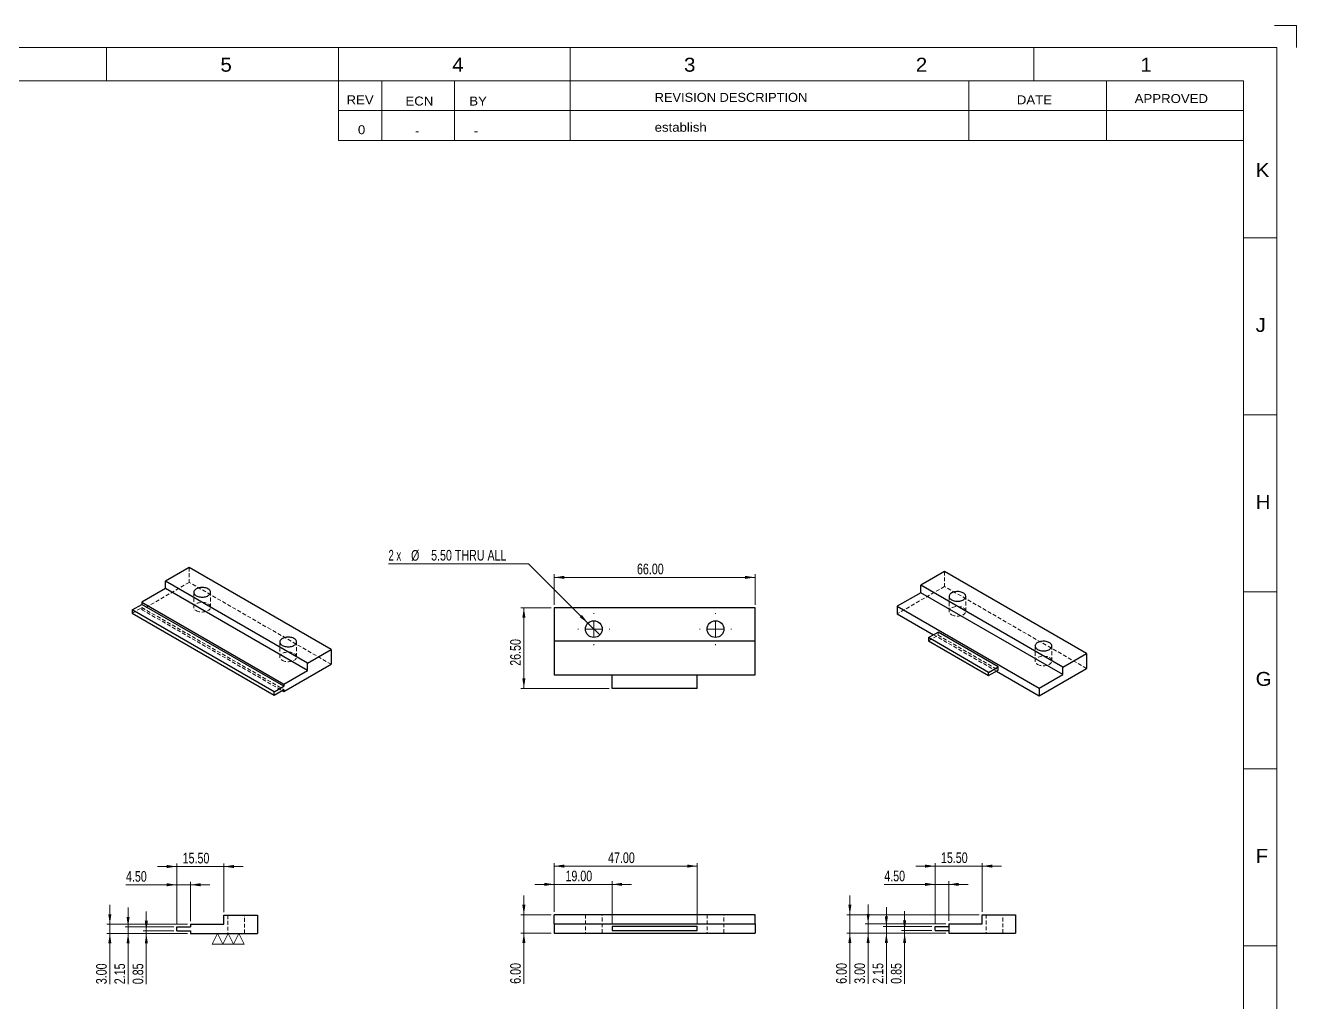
# Model space of a CAD drawing. Header units: millimetres. Extents: x 31 to 895, y 298 to 910.
# Drawn here: x 477.5 to 895.4, y 588.6 to 909.9 of the extents above; entities that cross this region are included whole.
import ezdxf

# ---------------------------------------------------------------- set-up
doc = ezdxf.new("R2010")
doc.units = ezdxf.units.MM
doc.linetypes.add('HIDDEN', pattern=[1.905, 1.27, -0.635])
doc.styles.add('SLDTEXTSTYLE0', font='TXT', dxfattribs={"width": 1.1})
doc.styles.add('SLDTEXTSTYLE1', font='TXT', dxfattribs={"width": 1.07})
doc.styles.add('SLDTEXTSTYLE16', font='TXT', dxfattribs={"width": 0.75})
doc.styles.add('SLDTEXTSTYLE17', font='TXT', dxfattribs={"width": 0.666667})
doc.dimstyles.new('SLDDIMSTYLE0', dxfattribs={"dimtxt": 3.5, "dimasz": 3.302, "dimexe": 0, "dimexo": 0.0625, "dimgap": 0.875, "dimtad": 1, "dimrnd": 1e-09, "dimzin": 4, "dimdsep": 46, "dimtxsty": 'SLDTEXTSTYLE16', "dimsah": 1, "dimcen": 0.09, "dimadec": 0, "dimazin": 1, "dimtfac": 1, "dimtofl": 0, "dimtmove": 0, "dimatfit": 3, "dimfxl": 0, "dimfrac": 2, "dimtolj": 1, "dimtzin": 12, "dimarcsym": 0})
doc.dimstyles.new('SLDDIMSTYLE1', dxfattribs={"dimtxt": 3.5, "dimasz": 3.302, "dimexe": 0, "dimexo": 0.0625, "dimgap": 0.875, "dimtad": 0, "dimtih": 1, "dimtoh": 1, "dimrnd": 1e-09, "dimzin": 4, "dimdsep": 46, "dimtxsty": 'SLDTEXTSTYLE16', "dimblk1": 'NONE', "dimsah": 1, "dimcen": 0, "dimadec": 0, "dimazin": 1, "dimtfac": 1, "dimtmove": 0, "dimatfit": 3, "dimldrblk": 'NONE', "dimfxl": 0, "dimfrac": 2, "dimtolj": 1, "dimtzin": 12, "dimarcsym": 0})
doc.dimstyles.new('SLDDIMSTYLE2', dxfattribs={"dimtxt": 3.5, "dimasz": 3.302, "dimexe": 0, "dimexo": 0.0625, "dimgap": 0.875, "dimtad": 1, "dimrnd": 1e-09, "dimzin": 4, "dimdsep": 46, "dimtxsty": 'SLDTEXTSTYLE16', "dimsah": 1, "dimcen": 0.09, "dimadec": 0, "dimazin": 1, "dimtfac": 1, "dimtmove": 0, "dimatfit": 0, "dimfxl": 0, "dimfrac": 2, "dimtolj": 1, "dimtzin": 12, "dimarcsym": 0})
doc.dimstyles.new('SLDDIMSTYLE3', dxfattribs={"dimtxt": 3.5, "dimasz": 3.302, "dimexe": 0, "dimexo": 0.0625, "dimgap": 0.875, "dimtad": 1, "dimrnd": 1e-09, "dimdsep": 46, "dimtxsty": 'SLDTEXTSTYLE16', "dimsah": 1, "dimcen": 0.09, "dimadec": 0, "dimazin": 2, "dimtfac": 1, "dimtmove": 0, "dimatfit": 0, "dimfxl": 0, "dimfrac": 2, "dimtolj": 1, "dimtzin": 12, "dimarcsym": 0})
doc.dimstyles.new('SLDDIMSTYLE4', dxfattribs={"dimtxt": 3.5, "dimasz": 3.302, "dimexe": 0, "dimexo": 0.0625, "dimgap": 0.875, "dimtad": 1, "dimrnd": 1e-09, "dimzin": 12, "dimdsep": 46, "dimtxsty": 'SLDTEXTSTYLE16', "dimsah": 1, "dimcen": 0.09, "dimadec": 0, "dimazin": 3, "dimtfac": 1, "dimtmove": 0, "dimatfit": 0, "dimfxl": 0, "dimfrac": 2, "dimtolj": 1, "dimtzin": 12, "dimarcsym": 0})

# ---------------------------------------------------------------- blocks, each defined once
blk = doc.blocks.new('SW_NOTE_0_23')
at = {"color": 0, "linetype": 'Continuous', "lineweight": 18, "insert": (0, 6.34), "char_height": 4.915, "attachment_point": 1, "style": 'SLDTEXTSTYLE0'}
blk.add_mtext('REV', dxfattribs=at)
blk = doc.blocks.new('SW_NOTE_0_24')
at = {"color": 0, "linetype": 'Continuous', "lineweight": 18, "insert": (0, 6.34), "char_height": 4.92, "attachment_point": 1, "style": 'SLDTEXTSTYLE0'}
blk.add_mtext('0', dxfattribs=at)
blk = doc.blocks.new('SW_NOTE_0_25')
at = {"color": 0, "linetype": 'Continuous', "lineweight": 18, "insert": (0, 9.85), "char_height": 7.64, "attachment_point": 1, "style": 'SLDTEXTSTYLE0'}
blk.add_mtext('5', dxfattribs=at)
blk = doc.blocks.new('SW_NOTE_0_35')
at = {"color": 0, "linetype": 'Continuous', "lineweight": 18, "insert": (0, 9.85), "char_height": 7.64, "attachment_point": 1, "style": 'SLDTEXTSTYLE0'}
blk.add_mtext('F', dxfattribs=at)
blk = doc.blocks.new('SW_NOTE_0_36')
at = {"color": 0, "linetype": 'Continuous', "lineweight": 18, "insert": (0, 9.85), "char_height": 7.64, "attachment_point": 1, "style": 'SLDTEXTSTYLE0'}
blk.add_mtext('G', dxfattribs=at)
blk = doc.blocks.new('SW_NOTE_0_37')
at = {"color": 0, "linetype": 'Continuous', "lineweight": 18, "insert": (0, 9.85), "char_height": 7.64, "attachment_point": 1, "style": 'SLDTEXTSTYLE0'}
blk.add_mtext('H', dxfattribs=at)
blk = doc.blocks.new('SW_NOTE_0_38')
at = {"color": 0, "linetype": 'Continuous', "lineweight": 18, "insert": (0, 6.34), "char_height": 4.915, "attachment_point": 1, "style": 'SLDTEXTSTYLE0'}
blk.add_mtext('establish', dxfattribs=at)
blk = doc.blocks.new('SW_NOTE_0_39')
at = {"color": 0, "linetype": 'Continuous', "lineweight": 18, "insert": (0, 6.34), "char_height": 4.9154, "attachment_point": 1, "style": 'SLDTEXTSTYLE1'}
blk.add_mtext('REVISION DESCRIPTION', dxfattribs=at)
blk = doc.blocks.new('SW_NOTE_0_40')
at = {"color": 0, "linetype": 'Continuous', "lineweight": 18, "insert": (0, 6.34), "char_height": 4.915, "attachment_point": 1, "style": 'SLDTEXTSTYLE0'}
blk.add_mtext('BY', dxfattribs=at)
blk = doc.blocks.new('SW_NOTE_0_41')
at = {"color": 0, "linetype": 'Continuous', "lineweight": 18, "insert": (0, 6.34), "char_height": 4.92, "attachment_point": 1, "style": 'SLDTEXTSTYLE0'}
blk.add_mtext('-', dxfattribs=at)
blk = doc.blocks.new('SW_NOTE_0_42')
at = {"color": 0, "linetype": 'Continuous', "lineweight": 18, "insert": (0, 6.34), "char_height": 4.915, "attachment_point": 1, "style": 'SLDTEXTSTYLE0'}
blk.add_mtext('ECN', dxfattribs=at)
blk = doc.blocks.new('SW_NOTE_0_43')
at = {"color": 0, "linetype": 'Continuous', "lineweight": 18, "insert": (0, 6.34), "char_height": 4.92, "attachment_point": 1, "style": 'SLDTEXTSTYLE0'}
blk.add_mtext('-', dxfattribs=at)
blk = doc.blocks.new('SW_NOTE_0_44')
at = {"color": 0, "linetype": 'Continuous', "lineweight": 18, "insert": (0, 9.85), "char_height": 7.64, "attachment_point": 1, "style": 'SLDTEXTSTYLE0'}
blk.add_mtext('4', dxfattribs=at)
blk = doc.blocks.new('SW_NOTE_0_45')
at = {"color": 0, "linetype": 'Continuous', "lineweight": 18, "insert": (0, 9.85), "char_height": 7.64, "attachment_point": 1, "style": 'SLDTEXTSTYLE0'}
blk.add_mtext('2', dxfattribs=at)
blk = doc.blocks.new('SW_NOTE_0_46')
at = {"color": 0, "linetype": 'Continuous', "lineweight": 18, "insert": (0, 9.85), "char_height": 7.64, "attachment_point": 1, "style": 'SLDTEXTSTYLE0'}
blk.add_mtext('3', dxfattribs=at)
blk = doc.blocks.new('SW_NOTE_0_47')
at = {"color": 0, "linetype": 'Continuous', "lineweight": 18, "insert": (0, 9.85), "char_height": 7.64, "attachment_point": 1, "style": 'SLDTEXTSTYLE0'}
blk.add_mtext('J', dxfattribs=at)
blk = doc.blocks.new('SW_NOTE_0_48')
at = {"color": 0, "linetype": 'Continuous', "lineweight": 18, "insert": (0, 6.34), "char_height": 4.915, "attachment_point": 1, "style": 'SLDTEXTSTYLE0'}
blk.add_mtext('APPROVED', dxfattribs=at)
blk = doc.blocks.new('SW_NOTE_0_49')
at = {"color": 0, "linetype": 'Continuous', "lineweight": 18, "insert": (0, 9.85), "char_height": 7.64, "attachment_point": 1, "style": 'SLDTEXTSTYLE0'}
blk.add_mtext('1', dxfattribs=at)
blk = doc.blocks.new('SW_NOTE_0_50')
at = {"color": 0, "linetype": 'Continuous', "lineweight": 18, "insert": (0, 6.34), "char_height": 4.915, "attachment_point": 1, "style": 'SLDTEXTSTYLE0'}
blk.add_mtext('DATE', dxfattribs=at)
blk = doc.blocks.new('SW_NOTE_0_51')
at = {"color": 0, "linetype": 'Continuous', "lineweight": 18, "insert": (0, 9.85), "char_height": 7.64, "attachment_point": 1, "style": 'SLDTEXTSTYLE0'}
blk.add_mtext('K', dxfattribs=at)
blk = doc.blocks.new('2013 Tempates-1')
at = {"color": 7, "linetype": 'Continuous', "lineweight": 18}
for p, q in [((1428.15, 1019.59), (1440.28, 1019.59)), ((1440.28, 1007.47), (1440.28, 1019.59)), ((1429.37, 1007.47), (12.12, 1007.47)), ((788.33, 989.28), (788.33, 1007.47)), ((915.33, 989.28), (915.33, 1007.47)), ((1042.32, 989.28), (1042.32, 1007.47)), ((1296.31, 989.28), (1296.31, 1007.47)), ((1429.37, 12.12), (1429.37, 1007.47)), ((1411.18, 989.28), (30.31, 989.28)), ((915.33, 989.28), (915.33, 956.52)), ((939.15, 989.28), (939.15, 956.52)), ((978.94, 989.28), (978.94, 956.52)), ((1042.32, 989.28), (1042.32, 956.52)), ((1260.79, 989.28), (1260.79, 956.52)), ((1336.12, 989.28), (1336.12, 956.52)), ((1411.18, 30.31), (1411.18, 989.28)), ((1411.18, 972.91), (915.33, 972.91)), ((1411.18, 956.52), (915.33, 956.52)), ((1429.37, 903.2), (1411.18, 903.2)), ((1429.37, 806.22), (1411.18, 806.22)), ((1429.37, 709.23), (1411.18, 709.23)), ((1429.37, 612.24), (1411.18, 612.24)), ((1429.37, 515.25), (1411.18, 515.25))]:
    blk.add_line(p, q, dxfattribs=at)
for name, p in [('SW_NOTE_0_25', (850.67, 992.02)), ('SW_NOTE_0_44', (977.67, 992.02)), ('SW_NOTE_0_46', (1104.66, 992.02)), ('SW_NOTE_0_45', (1231.66, 992.02)), ('SW_NOTE_0_49', (1354.71, 992.02)), ('SW_NOTE_0_39', (1088.58, 976.29)), ('SW_NOTE_0_48', (1351.58, 975.62)), ('SW_NOTE_0_23', (919.76, 974.94)), ('SW_NOTE_0_42', (952.04, 974.27)), ('SW_NOTE_0_40', (987.02, 974.27)), ('SW_NOTE_0_50', (1287.01, 974.94)), ('SW_NOTE_0_24', (926, 958.56)), ('SW_NOTE_0_43', (957.29, 957.89)), ('SW_NOTE_0_41', (989.52, 957.89)), ('SW_NOTE_0_38', (1088.58, 959.9)), ('SW_NOTE_0_51', (1417.86, 934.28)), ('SW_NOTE_0_47', (1417.86, 849.42)), ('SW_NOTE_0_37', (1417.86, 752.43)), ('SW_NOTE_0_36', (1417.86, 655.44)), ('SW_NOTE_0_35', (1417.86, 558.45))]:
    blk.add_blockref(name, p, dxfattribs=at)
blk = doc.blocks.new('_D_21')
at = {"color": 7, "linetype": 'Continuous', "lineweight": 0}
for p, q in [((517.28, 612.17), (517.28, 618.52)), ((526.28, 612.17), (516.28, 612.17)), ((530.78, 611.32), (516.28, 611.32)), ((517.28, 612.17), (517.28, 611.32)), ((517.28, 611.32), (517.28, 594.62))]:
    blk.add_line(p, q, dxfattribs=at)
at = {"color": 7, "linetype": 'Continuous', "lineweight": 18}
for points in [[(517.28, 612.17), (517.79, 615.47), (516.78, 615.47)], [(517.28, 611.32), (516.78, 608.02), (517.79, 608.02)]]:
    blk.add_solid(points, dxfattribs=at)
at = {"color": 7, "linetype": 'Continuous', "lineweight": 18, "insert": (512.77, 594.62), "char_height": 3.5, "attachment_point": 1, "rotation": 90, "style": 'SLDTEXTSTYLE16'}
blk.add_mtext('0.85', dxfattribs=at)
blk = doc.blocks.new('_D_22')
at = {"color": 7, "linetype": 'Continuous', "lineweight": 0}
for p, q in [((511.28, 613.47), (511.28, 619.82)), ((526.28, 613.47), (510.28, 613.47)), ((530.78, 611.32), (510.28, 611.32)), ((511.28, 613.47), (511.28, 611.32)), ((511.28, 611.32), (511.28, 594.62))]:
    blk.add_line(p, q, dxfattribs=at)
at = {"color": 7, "linetype": 'Continuous', "lineweight": 18}
for points in [[(511.28, 613.47), (511.79, 616.77), (510.78, 616.77)], [(511.28, 611.32), (510.78, 608.02), (511.79, 608.02)]]:
    blk.add_solid(points, dxfattribs=at)
at = {"color": 7, "linetype": 'Continuous', "lineweight": 18, "insert": (506.77, 594.62), "char_height": 3.5, "attachment_point": 1, "rotation": 90, "style": 'SLDTEXTSTYLE16'}
blk.add_mtext('2.15', dxfattribs=at)
blk = doc.blocks.new('_D_23')
at = {"color": 7, "linetype": 'Continuous', "lineweight": 0}
for p, q in [((505.28, 614.32), (505.28, 620.67)), ((530.78, 614.32), (504.28, 614.32)), ((505.28, 611.32), (505.28, 614.32)), ((530.78, 611.32), (504.28, 611.32)), ((505.28, 611.32), (505.28, 594.62))]:
    blk.add_line(p, q, dxfattribs=at)
at = {"color": 7, "linetype": 'Continuous', "lineweight": 18}
for points in [[(505.28, 614.32), (505.79, 617.62), (504.78, 617.62)], [(505.28, 611.32), (504.78, 608.02), (505.79, 608.02)]]:
    blk.add_solid(points, dxfattribs=at)
at = {"color": 7, "linetype": 'Continuous', "lineweight": 18, "insert": (500.77, 594.62), "char_height": 3.5, "attachment_point": 1, "rotation": 90, "style": 'SLDTEXTSTYLE16'}
blk.add_mtext('3.00', dxfattribs=at)
blk = doc.blocks.new('_D_24')
at = {"color": 7, "linetype": 'Continuous', "lineweight": 0}
for p, q in [((527.28, 627.32), (510.59, 627.32)), ((527.28, 614.47), (527.28, 628.32)), ((527.28, 627.32), (531.78, 627.32)), ((531.78, 615.32), (531.78, 628.32)), ((531.78, 627.32), (538.13, 627.32))]:
    blk.add_line(p, q, dxfattribs=at)
at = {"color": 7, "linetype": 'Continuous', "lineweight": 18}
for points in [[(527.28, 627.32), (523.98, 627.83), (523.98, 626.81)], [(531.78, 627.32), (535.09, 626.81), (535.09, 627.83)]]:
    blk.add_solid(points, dxfattribs=at)
at = {"color": 7, "linetype": 'Continuous', "lineweight": 18, "insert": (510.59, 631.83), "char_height": 3.5, "attachment_point": 1, "style": 'SLDTEXTSTYLE16'}
blk.add_mtext('4.50', dxfattribs=at)
blk = doc.blocks.new('_D_25')
at = {"color": 7, "linetype": 'Continuous', "lineweight": 0}
for p, q in [((527.28, 633.32), (520.93, 633.32)), ((527.28, 614.47), (527.28, 634.32)), ((542.78, 633.32), (527.28, 633.32)), ((542.78, 618.32), (542.78, 634.32)), ((542.78, 633.32), (549.13, 633.32))]:
    blk.add_line(p, q, dxfattribs=at)
at = {"color": 7, "linetype": 'Continuous', "lineweight": 18}
for points in [[(527.28, 633.32), (523.98, 633.83), (523.98, 632.81)], [(542.78, 633.32), (546.09, 632.81), (546.09, 633.83)]]:
    blk.add_solid(points, dxfattribs=at)
at = {"color": 7, "linetype": 'Continuous', "lineweight": 18, "insert": (529.22, 637.83), "char_height": 3.5, "attachment_point": 1, "style": 'SLDTEXTSTYLE16'}
blk.add_mtext('15.50', dxfattribs=at)
blk = doc.blocks.new('SW_SFSYMBOL_1')
at = {"color": 0, "linetype": 'Continuous', "lineweight": 0}
for p, q in [((-3.5, 0), (-5.25, -3.5)), ((-3.5, 0), (-1.75, -3.5)), ((0, 0), (-1.75, -3.5)), ((0, 0), (1.75, -3.5)), ((3.5, 0), (1.75, -3.5)), ((3.5, 0), (5.25, -3.5)), ((-1.75, -3.5), (-5.25, -3.5)), ((1.75, -3.5), (-1.75, -3.5)), ((5.25, -3.5), (1.75, -3.5))]:
    blk.add_line(p, q, dxfattribs=at)
blk = doc.blocks.new('_D_26')
at = {"color": 7, "linetype": 'Continuous', "lineweight": 0}
for p, q in [((641.39, 617.45), (641.39, 623.8)), ((650.39, 617.45), (640.39, 617.45)), ((641.39, 611.45), (641.39, 617.45)), ((650.39, 611.45), (640.39, 611.45)), ((641.39, 611.45), (641.39, 594.76))]:
    blk.add_line(p, q, dxfattribs=at)
at = {"color": 7, "linetype": 'Continuous', "lineweight": 18}
for points in [[(641.39, 617.45), (641.9, 620.75), (640.88, 620.75)], [(641.39, 611.45), (640.88, 608.15), (641.9, 608.15)]]:
    blk.add_solid(points, dxfattribs=at)
at = {"color": 7, "linetype": 'Continuous', "lineweight": 18, "insert": (636.88, 594.76), "char_height": 3.5, "attachment_point": 1, "rotation": 90, "style": 'SLDTEXTSTYLE16'}
blk.add_mtext('6.00', dxfattribs=at)
blk = doc.blocks.new('_D_27')
at = {"color": 7, "linetype": 'Continuous', "lineweight": 0}
for p, q in [((651.39, 627.45), (645.04, 627.45)), ((651.39, 618.45), (651.39, 628.45)), ((651.39, 627.45), (670.39, 627.45)), ((670.39, 614.6), (670.39, 628.45)), ((670.39, 627.45), (676.74, 627.45))]:
    blk.add_line(p, q, dxfattribs=at)
at = {"color": 7, "linetype": 'Continuous', "lineweight": 18}
for points in [[(651.39, 627.45), (648.09, 627.96), (648.09, 626.94)], [(670.39, 627.45), (673.69, 626.94), (673.69, 627.96)]]:
    blk.add_solid(points, dxfattribs=at)
at = {"color": 7, "linetype": 'Continuous', "lineweight": 18, "insert": (655.07, 631.96), "char_height": 3.5, "attachment_point": 1, "style": 'SLDTEXTSTYLE16'}
blk.add_mtext('19.00', dxfattribs=at)
blk = doc.blocks.new('_D_28')
at = {"color": 7, "linetype": 'Continuous', "lineweight": 0}
for p, q in [((651.39, 618.45), (651.39, 634.45)), ((651.39, 633.45), (698.39, 633.45)), ((698.39, 614.6), (698.39, 634.45))]:
    blk.add_line(p, q, dxfattribs=at)
at = {"color": 7, "linetype": 'Continuous', "lineweight": 18}
for points in [[(651.39, 633.45), (654.69, 632.94), (654.69, 633.96)], [(698.39, 633.45), (695.09, 633.96), (695.09, 632.94)]]:
    blk.add_solid(points, dxfattribs=at)
at = {"color": 7, "linetype": 'Continuous', "lineweight": 18, "insert": (669.07, 637.96), "char_height": 3.5, "attachment_point": 1, "style": 'SLDTEXTSTYLE16'}
blk.add_mtext('47.00', dxfattribs=at)
blk = doc.blocks.new('_D_29')
at = {"color": 7, "linetype": 'Continuous', "lineweight": 0}
for p, q in [((650.39, 718.39), (640.39, 718.39)), ((641.39, 718.39), (641.39, 691.89)), ((669.39, 691.89), (640.39, 691.89))]:
    blk.add_line(p, q, dxfattribs=at)
at = {"color": 7, "linetype": 'Continuous', "lineweight": 18}
for points in [[(641.39, 718.39), (640.88, 715.09), (641.9, 715.09)], [(641.39, 691.89), (641.9, 695.19), (640.88, 695.19)]]:
    blk.add_solid(points, dxfattribs=at)
at = {"color": 7, "linetype": 'Continuous', "lineweight": 18, "insert": (636.88, 699.32), "char_height": 3.5, "attachment_point": 1, "rotation": 90, "style": 'SLDTEXTSTYLE16'}
blk.add_mtext('26.50', dxfattribs=at)
blk = doc.blocks.new('_D_30')
at = {"color": 7, "linetype": 'Continuous', "lineweight": 0}
for p, q in [((651.39, 719.39), (651.39, 729.39)), ((651.39, 728.39), (717.39, 728.39)), ((717.39, 719.39), (717.39, 729.39))]:
    blk.add_line(p, q, dxfattribs=at)
at = {"color": 7, "linetype": 'Continuous', "lineweight": 18}
for points in [[(651.39, 728.39), (654.69, 727.88), (654.69, 728.9)], [(717.39, 728.39), (714.09, 728.9), (714.09, 727.88)]]:
    blk.add_solid(points, dxfattribs=at)
at = {"color": 7, "linetype": 'Continuous', "lineweight": 18, "insert": (678.57, 732.9), "char_height": 3.5, "attachment_point": 1, "style": 'SLDTEXTSTYLE16'}
blk.add_mtext('66.00', dxfattribs=at)
blk = doc.blocks.new('_D_31')
at = {"color": 7, "linetype": 'Continuous', "lineweight": 0}
for p, q in [((642.93, 732.86), (596.89, 732.86)), ((662.45, 713.34), (642.93, 732.86)), ((666.34, 709.45), (662.45, 713.34))]:
    blk.add_line(p, q, dxfattribs=at)
at = {"color": 7, "linetype": 'Continuous', "lineweight": 18}
blk.add_solid([(662.45, 713.34), (660.47, 716.03), (659.75, 715.31)], dxfattribs=at)
at = {"color": 7, "linetype": 'Continuous', "lineweight": 18, "char_height": 3.5, "attachment_point": 1}
for s, insert, style in [('2 x', (596.89, 737.42), 'SLDTEXTSTYLE17'), ('%%c', (604.3, 737.37), 'SLDTEXTSTYLE16'), ('5.50 THRU ALL', (610.9, 737.42), 'SLDTEXTSTYLE16')]:
    blk.add_mtext(s, dxfattribs=dict(at, insert=insert, style=style))
blk = doc.blocks.new('_None')
blk = doc.blocks.new('SW_CENTERMARKSYMBOL_15')
at = {"color": 0, "linetype": 'Continuous', "lineweight": 18}
for p, q in [((0, 5), (0, 5.25)), ((-5, 0), (-5.25, 0)), ((0, 0), (-2.5, 0)), ((0, 0), (0, 2.5)), ((0, 0), (0, -2.5)), ((0, 0), (2.5, 0)), ((5, 0), (5.25, 0)), ((0, -5), (0, -5.25))]:
    blk.add_line(p, q, dxfattribs=at)
blk = doc.blocks.new('SW_CENTERMARKSYMBOL_16')
at = {"color": 0, "linetype": 'Continuous', "lineweight": 18}
for p, q in [((0, 5), (0, 5.25)), ((-5, 0), (-5.25, 0)), ((0, 0), (-2.5, 0)), ((0, 0), (0, 2.5)), ((0, 0), (0, -2.5)), ((0, 0), (2.5, 0)), ((5, 0), (5.25, 0)), ((0, -5), (0, -5.25))]:
    blk.add_line(p, q, dxfattribs=at)
blk = doc.blocks.new('_D_32')
at = {"color": 7, "linetype": 'Continuous', "lineweight": 0}
for p, q in [((766.55, 612.3), (766.55, 618.65)), ((775.55, 612.3), (765.55, 612.3)), ((780.05, 611.45), (765.55, 611.45)), ((766.55, 611.45), (766.55, 612.3)), ((766.55, 611.45), (766.55, 594.76))]:
    blk.add_line(p, q, dxfattribs=at)
at = {"color": 7, "linetype": 'Continuous', "lineweight": 18}
for points in [[(766.55, 612.3), (767.06, 615.6), (766.05, 615.6)], [(766.55, 611.45), (766.05, 608.15), (767.06, 608.15)]]:
    blk.add_solid(points, dxfattribs=at)
at = {"color": 7, "linetype": 'Continuous', "lineweight": 18, "insert": (762.04, 594.76), "char_height": 3.5, "attachment_point": 1, "rotation": 90, "style": 'SLDTEXTSTYLE16'}
blk.add_mtext('0.85', dxfattribs=at)
blk = doc.blocks.new('_D_33')
at = {"color": 7, "linetype": 'Continuous', "lineweight": 0}
for p, q in [((760.55, 613.6), (760.55, 619.95)), ((775.55, 613.6), (759.55, 613.6)), ((780.05, 611.45), (759.55, 611.45)), ((760.55, 613.6), (760.55, 611.45)), ((760.55, 611.45), (760.55, 594.76))]:
    blk.add_line(p, q, dxfattribs=at)
at = {"color": 7, "linetype": 'Continuous', "lineweight": 18}
for points in [[(760.55, 613.6), (761.06, 616.9), (760.05, 616.9)], [(760.55, 611.45), (760.05, 608.15), (761.06, 608.15)]]:
    blk.add_solid(points, dxfattribs=at)
at = {"color": 7, "linetype": 'Continuous', "lineweight": 18, "insert": (756.04, 594.76), "char_height": 3.5, "attachment_point": 1, "rotation": 90, "style": 'SLDTEXTSTYLE16'}
blk.add_mtext('2.15', dxfattribs=at)
blk = doc.blocks.new('_D_34')
at = {"color": 7, "linetype": 'Continuous', "lineweight": 0}
for p, q in [((754.55, 614.45), (754.55, 620.8)), ((780.05, 614.45), (753.55, 614.45)), ((754.55, 611.45), (754.55, 614.45)), ((780.05, 611.45), (753.55, 611.45)), ((754.55, 611.45), (754.55, 594.76))]:
    blk.add_line(p, q, dxfattribs=at)
at = {"color": 7, "linetype": 'Continuous', "lineweight": 18}
for points in [[(754.55, 614.45), (755.06, 617.75), (754.05, 617.75)], [(754.55, 611.45), (754.05, 608.15), (755.06, 608.15)]]:
    blk.add_solid(points, dxfattribs=at)
at = {"color": 7, "linetype": 'Continuous', "lineweight": 18, "insert": (750.04, 594.76), "char_height": 3.5, "attachment_point": 1, "rotation": 90, "style": 'SLDTEXTSTYLE16'}
blk.add_mtext('3.00', dxfattribs=at)
blk = doc.blocks.new('_D_35')
at = {"color": 7, "linetype": 'Continuous', "lineweight": 0}
for p, q in [((748.55, 617.45), (748.55, 623.8)), ((791.05, 617.45), (747.55, 617.45)), ((748.55, 611.45), (748.55, 617.45)), ((780.05, 611.45), (747.55, 611.45)), ((748.55, 611.45), (748.55, 594.76))]:
    blk.add_line(p, q, dxfattribs=at)
at = {"color": 7, "linetype": 'Continuous', "lineweight": 18}
for points in [[(748.55, 617.45), (749.06, 620.75), (748.05, 620.75)], [(748.55, 611.45), (748.05, 608.15), (749.06, 608.15)]]:
    blk.add_solid(points, dxfattribs=at)
at = {"color": 7, "linetype": 'Continuous', "lineweight": 18, "insert": (744.04, 594.76), "char_height": 3.5, "attachment_point": 1, "rotation": 90, "style": 'SLDTEXTSTYLE16'}
blk.add_mtext('6.00', dxfattribs=at)
blk = doc.blocks.new('_D_36')
at = {"color": 7, "linetype": 'Continuous', "lineweight": 0}
for p, q in [((776.55, 627.45), (759.86, 627.45)), ((776.55, 614.6), (776.55, 628.45)), ((776.55, 627.45), (781.05, 627.45)), ((781.05, 615.45), (781.05, 628.45)), ((781.05, 627.45), (787.4, 627.45))]:
    blk.add_line(p, q, dxfattribs=at)
at = {"color": 7, "linetype": 'Continuous', "lineweight": 18}
for points in [[(776.55, 627.45), (773.25, 627.96), (773.25, 626.94)], [(781.05, 627.45), (784.36, 626.94), (784.36, 627.96)]]:
    blk.add_solid(points, dxfattribs=at)
at = {"color": 7, "linetype": 'Continuous', "lineweight": 18, "insert": (759.86, 631.96), "char_height": 3.5, "attachment_point": 1, "style": 'SLDTEXTSTYLE16'}
blk.add_mtext('4.50', dxfattribs=at)
blk = doc.blocks.new('_D_37')
at = {"color": 7, "linetype": 'Continuous', "lineweight": 0}
for p, q in [((776.55, 633.45), (770.2, 633.45)), ((776.55, 614.6), (776.55, 634.45)), ((776.55, 633.45), (792.05, 633.45)), ((792.05, 618.45), (792.05, 634.45)), ((792.05, 633.45), (798.4, 633.45))]:
    blk.add_line(p, q, dxfattribs=at)
at = {"color": 7, "linetype": 'Continuous', "lineweight": 18}
for points in [[(776.55, 633.45), (773.25, 633.96), (773.25, 632.94)], [(792.05, 633.45), (795.36, 632.94), (795.36, 633.96)]]:
    blk.add_solid(points, dxfattribs=at)
at = {"color": 7, "linetype": 'Continuous', "lineweight": 18, "insert": (778.49, 637.96), "char_height": 3.5, "attachment_point": 1, "style": 'SLDTEXTSTYLE16'}
blk.add_mtext('15.50', dxfattribs=at)

msp = doc.modelspace()

# ---------------------------------------------------------------- linework, layer by layer
at = {"color": 7, "linetype": 'Continuous', "lineweight": 25}
for p, q in [((531.395, 731.638), (523.617, 727.147)), ((578.064, 704.696), (531.395, 731.638)), ((570.286, 700.206), (523.617, 727.147)), ((523.617, 724.698), (523.617, 727.147)), ((779.667, 730.299), (771.889, 725.808)), ((826.336, 703.357), (779.667, 730.299)), ((523.617, 724.698), (515.839, 720.207)), ((570.286, 697.756), (523.617, 724.698)), ((771.889, 723.359), (764.111, 718.868)), ((771.889, 723.359), (771.889, 725.808)), ((818.558, 698.867), (771.889, 725.808)), ((818.558, 696.417), (771.889, 723.359)), ((512.657, 717.676), (515.839, 719.513)), ((515.839, 720.207), (515.839, 719.513)), ((515.839, 720.207), (562.508, 693.266)), ((562.508, 692.572), (515.839, 719.513)), ((764.111, 718.868), (764.111, 716.419)), ((764.111, 718.868), (810.78, 691.927)), ((559.326, 690.735), (512.657, 717.676)), ((512.657, 717.676), (512.657, 716.615)), ((512.657, 716.615), (559.326, 689.674)), ((651.392, 718.392), (651.392, 707.392)), ((717.392, 718.392), (651.392, 718.392)), ((717.392, 707.392), (717.392, 718.392)), ((764.111, 716.419), (776.025, 709.541)), ((774.364, 708.582), (777.546, 710.419)), ((797.345, 698.989), (777.546, 710.419)), ((717.392, 707.392), (651.392, 707.392)), ((651.392, 707.392), (651.392, 696.392)), ((717.392, 696.392), (717.392, 707.392)), ((794.163, 697.152), (774.364, 708.582)), ((774.364, 708.582), (774.364, 707.52)), ((774.364, 707.52), (794.163, 696.09)), ((570.286, 700.206), (578.064, 704.696)), ((578.064, 704.696), (578.064, 699.797)), ((818.558, 698.867), (826.336, 703.357)), ((826.336, 703.357), (826.336, 698.458)), ((562.508, 690.816), (578.064, 699.797)), ((570.286, 697.756), (570.286, 700.206)), ((794.163, 697.152), (797.345, 698.989)), ((794.163, 696.09), (797.345, 697.927)), ((797.345, 697.927), (797.345, 698.989)), ((810.78, 689.477), (826.336, 698.458)), ((818.558, 696.417), (818.558, 698.867)), ((562.508, 693.266), (570.286, 697.756)), ((651.392, 696.392), (717.392, 696.392)), ((670.392, 691.892), (670.392, 696.392)), ((698.392, 691.892), (698.392, 696.392)), ((794.163, 696.09), (794.163, 697.152)), ((796.744, 697.58), (810.78, 689.477)), ((810.78, 691.927), (818.558, 696.417)), ((559.326, 690.735), (562.508, 692.572)), ((559.326, 689.674), (562.508, 691.51)), ((559.326, 689.674), (559.326, 690.735)), ((561.907, 691.163), (562.508, 690.816)), ((562.508, 693.266), (562.508, 692.572)), ((562.508, 691.51), (562.508, 690.816)), ((698.392, 691.892), (670.392, 691.892)), ((810.78, 691.927), (810.78, 689.477)), ((531.785, 614.319), (531.785, 613.469)), ((531.785, 614.319), (542.785, 614.319)), ((542.785, 614.319), (542.785, 617.319)), ((542.785, 617.319), (553.785, 617.319)), ((553.785, 617.319), (553.785, 611.319)), ((717.392, 617.451), (651.392, 617.451)), ((651.392, 614.451), (651.392, 617.451)), ((651.392, 614.451), (651.392, 611.451)), ((651.392, 614.451), (717.392, 614.451)), ((717.392, 614.451), (717.392, 617.451)), ((717.392, 614.451), (717.392, 611.451)), ((781.055, 614.451), (781.055, 611.451)), ((781.055, 614.451), (792.055, 614.451)), ((792.055, 614.451), (792.055, 617.451)), ((792.055, 617.451), (803.055, 617.451)), ((803.055, 617.451), (803.055, 611.451)), ((527.285, 612.169), (527.285, 613.469)), ((527.285, 613.469), (531.785, 613.469)), ((527.285, 612.169), (531.785, 612.169)), ((531.785, 612.169), (531.785, 611.319)), ((531.785, 611.319), (553.785, 611.319)), ((651.392, 611.451), (717.392, 611.451)), ((698.392, 613.601), (670.392, 613.601)), ((670.392, 613.601), (670.392, 612.301)), ((670.392, 612.301), (698.392, 612.301)), ((698.392, 612.301), (698.392, 613.601)), ((776.555, 612.301), (776.555, 613.601)), ((776.555, 613.601), (781.055, 613.601)), ((776.555, 612.301), (781.055, 612.301)), ((781.055, 611.451), (803.055, 611.451))]:
    msp.add_line(p, q, dxfattribs=at)
at = {"color": 7, "linetype": 'HIDDEN', "lineweight": 18}
for p, q in [((531.395, 731.638), (531.395, 726.738)), ((779.667, 730.299), (779.667, 725.399)), ((531.395, 726.738), (515.839, 717.758)), ((578.064, 699.797), (531.395, 726.738)), ((532.888, 723.473), (532.888, 718.574)), ((538.388, 718.574), (538.388, 723.473)), ((779.667, 725.399), (764.111, 716.419)), ((826.336, 698.458), (779.667, 725.399)), ((781.16, 722.135), (781.16, 717.235)), ((786.66, 717.235), (786.66, 722.135)), ((512.657, 716.615), (515.839, 718.452)), ((515.839, 718.452), (515.839, 717.758)), ((515.839, 718.452), (562.508, 691.51)), ((515.839, 717.758), (561.907, 691.163)), ((777.546, 710.419), (777.546, 709.357)), ((561.172, 707.145), (561.172, 702.246)), ((566.672, 702.246), (566.672, 707.145)), ((774.364, 707.52), (777.546, 709.357)), ((776.025, 709.541), (796.744, 697.58)), ((777.546, 709.357), (797.345, 697.927)), ((809.444, 705.806), (809.444, 700.907)), ((814.944, 700.907), (814.944, 705.806)), ((544.035, 617.319), (544.035, 611.319)), ((549.535, 611.319), (549.535, 617.319)), ((661.642, 617.451), (661.642, 611.451)), ((667.142, 611.451), (667.142, 617.451)), ((701.642, 617.451), (701.642, 611.451)), ((707.142, 611.451), (707.142, 617.451)), ((793.305, 617.451), (793.305, 611.451)), ((798.805, 611.451), (798.805, 617.451))]:
    msp.add_line(p, q, dxfattribs=at)
at = {"color": 7, "linetype": 'Continuous', "lineweight": 25, "flags": 128}
for points in [[(533.694, 722.351), (533.97, 722.211), (534.276, 722.094), (534.607, 722.002), (534.956, 721.936), (535.317, 721.897), (535.684, 721.886), (536.05, 721.904), (536.409, 721.95), (536.754, 722.022), (537.079, 722.121), (537.378, 722.244), (537.647, 722.389), (537.879, 722.553), (538.071, 722.734), (538.22, 722.928), (538.323, 723.131), (538.378, 723.341), (538.385, 723.553), (538.342, 723.764), (538.251, 723.969), (538.113, 724.166), (537.931, 724.35), (537.708, 724.519), (537.448, 724.669), (537.156, 724.797), (536.837, 724.902), (536.497, 724.982), (536.141, 725.034), (535.776, 725.059), (535.409, 725.055), (535.045, 725.024), (534.693, 724.964), (534.357, 724.878), (534.044, 724.767), (533.76, 724.633), (533.509, 724.478), (533.296, 724.305), (533.125, 724.118), (532.998, 723.918), (532.919, 723.711), (532.888, 723.5), (532.907, 723.288), (532.974, 723.08), (533.089, 722.878), (533.249, 722.687), (533.452, 722.511), (533.694, 722.351)], [(781.965, 721.012), (782.242, 720.872), (782.548, 720.755), (782.879, 720.663), (783.228, 720.597), (783.589, 720.558), (783.956, 720.547), (784.322, 720.565), (784.681, 720.611), (785.026, 720.684), (785.351, 720.782), (785.65, 720.905), (785.918, 721.05), (786.151, 721.214), (786.343, 721.395), (786.492, 721.589), (786.595, 721.792), (786.65, 722.002), (786.656, 722.214), (786.613, 722.425), (786.522, 722.63), (786.385, 722.827), (786.203, 723.011), (785.98, 723.18), (785.72, 723.33), (785.428, 723.458), (785.109, 723.563), (784.768, 723.643), (784.412, 723.695), (784.048, 723.72), (783.68, 723.717), (783.317, 723.685), (782.964, 723.625), (782.629, 723.539), (782.316, 723.428), (782.031, 723.294), (781.78, 723.139), (781.567, 722.966), (781.396, 722.779), (781.27, 722.579), (781.191, 722.372), (781.16, 722.161), (781.179, 721.949), (781.246, 721.741), (781.36, 721.539), (781.521, 721.348), (781.723, 721.172), (781.965, 721.012)], [(561.978, 706.023), (562.254, 705.883), (562.561, 705.766), (562.891, 705.674), (563.24, 705.607), (563.601, 705.569), (563.968, 705.558), (564.334, 705.576), (564.693, 705.621), (565.038, 705.694), (565.363, 705.793), (565.662, 705.916), (565.931, 706.061), (566.163, 706.225), (566.356, 706.406), (566.505, 706.6), (566.608, 706.803), (566.663, 707.013), (566.669, 707.225), (566.626, 707.436), (566.535, 707.641), (566.397, 707.838), (566.215, 708.022), (565.992, 708.19), (565.733, 708.34), (565.441, 708.469), (565.121, 708.574), (564.781, 708.654), (564.425, 708.706), (564.06, 708.731), (563.693, 708.727), (563.33, 708.696), (562.977, 708.636), (562.641, 708.55), (562.328, 708.439), (562.044, 708.305), (561.793, 708.15), (561.58, 707.977), (561.409, 707.789), (561.283, 707.59), (561.203, 707.383), (561.173, 707.172), (561.191, 706.96), (561.258, 706.752), (561.373, 706.55), (561.533, 706.359), (561.736, 706.182), (561.978, 706.023)], [(810.25, 704.684), (810.526, 704.544), (810.832, 704.427), (811.163, 704.335), (811.512, 704.268), (811.873, 704.23), (812.24, 704.219), (812.606, 704.237), (812.965, 704.282), (813.31, 704.355), (813.635, 704.454), (813.934, 704.577), (814.202, 704.722), (814.435, 704.886), (814.627, 705.067), (814.776, 705.261), (814.879, 705.464), (814.934, 705.674), (814.941, 705.886), (814.898, 706.097), (814.807, 706.302), (814.669, 706.499), (814.487, 706.683), (814.264, 706.851), (814.004, 707.001), (813.712, 707.13), (813.393, 707.235), (813.053, 707.315), (812.697, 707.367), (812.332, 707.392), (811.965, 707.388), (811.601, 707.357), (811.249, 707.297), (810.913, 707.211), (810.6, 707.1), (810.316, 706.966), (810.065, 706.811), (809.852, 706.638), (809.681, 706.45), (809.554, 706.251), (809.475, 706.044), (809.444, 705.833), (809.463, 705.621), (809.53, 705.413), (809.645, 705.211), (809.805, 705.02), (810.008, 704.843), (810.25, 704.684)]]:
    msp.add_lwpolyline(points, dxfattribs=at)
at = {"color": 7, "linetype": 'HIDDEN', "lineweight": 18, "flags": 128}
for points in [[(533.694, 717.452), (533.97, 717.312), (534.276, 717.195), (534.607, 717.103), (534.956, 717.036), (535.317, 716.998), (535.684, 716.987), (536.05, 717.005), (536.409, 717.05), (536.754, 717.123), (537.079, 717.222), (537.378, 717.345), (537.647, 717.49), (537.879, 717.654), (538.071, 717.835), (538.22, 718.029), (538.323, 718.232), (538.378, 718.442), (538.385, 718.654), (538.342, 718.864), (538.251, 719.07), (538.113, 719.266), (537.931, 719.451), (537.708, 719.619), (537.448, 719.769), (537.156, 719.898), (536.837, 720.003), (536.497, 720.082), (536.141, 720.135), (535.776, 720.16), (535.409, 720.156), (535.045, 720.124), (534.693, 720.065), (534.357, 719.979), (534.044, 719.868), (533.76, 719.734), (533.509, 719.579), (533.296, 719.406), (533.125, 719.218), (532.998, 719.019), (532.919, 718.812), (532.888, 718.601), (532.907, 718.389), (532.974, 718.18), (533.089, 717.979), (533.249, 717.788), (533.452, 717.611), (533.694, 717.452)], [(781.965, 716.113), (782.242, 715.973), (782.548, 715.856), (782.879, 715.764), (783.228, 715.697), (783.589, 715.659), (783.956, 715.648), (784.322, 715.666), (784.681, 715.711), (785.026, 715.784), (785.351, 715.883), (785.65, 716.006), (785.918, 716.151), (786.151, 716.315), (786.343, 716.496), (786.492, 716.69), (786.595, 716.893), (786.65, 717.103), (786.656, 717.315), (786.613, 717.525), (786.522, 717.731), (786.385, 717.927), (786.203, 718.112), (785.98, 718.28), (785.72, 718.43), (785.428, 718.559), (785.109, 718.664), (784.768, 718.743), (784.412, 718.796), (784.048, 718.821), (783.68, 718.817), (783.317, 718.785), (782.964, 718.726), (782.629, 718.64), (782.316, 718.529), (782.031, 718.395), (781.78, 718.24), (781.567, 718.067), (781.396, 717.879), (781.27, 717.68), (781.191, 717.473), (781.16, 717.262), (781.179, 717.05), (781.246, 716.841), (781.36, 716.64), (781.521, 716.449), (781.723, 716.272), (781.965, 716.113)], [(561.978, 701.124), (562.254, 700.984), (562.561, 700.867), (562.891, 700.774), (563.24, 700.708), (563.601, 700.669), (563.968, 700.659), (564.334, 700.676), (564.693, 700.722), (565.038, 700.795), (565.363, 700.894), (565.662, 701.017), (565.931, 701.162), (566.163, 701.326), (566.356, 701.507), (566.505, 701.7), (566.608, 701.904), (566.663, 702.114), (566.669, 702.326), (566.626, 702.536), (566.535, 702.742), (566.397, 702.938), (566.215, 703.123), (565.992, 703.291), (565.733, 703.441), (565.441, 703.57), (565.121, 703.675), (564.781, 703.754), (564.425, 703.807), (564.06, 703.832), (563.693, 703.828), (563.33, 703.796), (562.977, 703.737), (562.641, 703.651), (562.328, 703.54), (562.044, 703.406), (561.793, 703.251), (561.58, 703.078), (561.409, 702.89), (561.283, 702.691), (561.203, 702.484), (561.173, 702.273), (561.191, 702.061), (561.258, 701.852), (561.373, 701.651), (561.533, 701.46), (561.736, 701.283), (561.978, 701.124)], [(810.25, 699.785), (810.526, 699.645), (810.832, 699.528), (811.163, 699.435), (811.512, 699.369), (811.873, 699.33), (812.24, 699.32), (812.606, 699.337), (812.965, 699.383), (813.31, 699.456), (813.635, 699.555), (813.934, 699.678), (814.202, 699.823), (814.435, 699.987), (814.627, 700.168), (814.776, 700.361), (814.879, 700.565), (814.934, 700.775), (814.941, 700.987), (814.898, 701.197), (814.807, 701.403), (814.669, 701.599), (814.487, 701.784), (814.264, 701.952), (814.004, 702.102), (813.712, 702.231), (813.393, 702.336), (813.053, 702.415), (812.697, 702.468), (812.332, 702.493), (811.965, 702.489), (811.601, 702.457), (811.249, 702.398), (810.913, 702.312), (810.6, 702.201), (810.316, 702.067), (810.065, 701.912), (809.852, 701.739), (809.681, 701.551), (809.554, 701.352), (809.475, 701.145), (809.444, 700.934), (809.463, 700.722), (809.53, 700.513), (809.645, 700.312), (809.805, 700.121), (810.008, 699.944), (810.25, 699.785)]]:
    msp.add_lwpolyline(points, dxfattribs=at)
at = {"color": 7, "linetype": 'Continuous', "lineweight": 25}
for centre in [(664.392, 711.392), (704.392, 711.392)]:
    msp.add_circle(centre, 2.75, dxfattribs=at)

# ---------------------------------------------------------------- block references
at = {"color": 7, "linetype": 'Continuous', "xscale": 0.6000000000000001, "yscale": 0.6000000000000001, "zscale": 0.6000000000000001}
msp.add_blockref('2013 Tempates-1', (31.233, 298.117), dxfattribs=at)
at = {"color": 7, "linetype": 'Continuous', "lineweight": 18}
for name, p in [('SW_CENTERMARKSYMBOL_16', (664.392, 711.392)), ('SW_CENTERMARKSYMBOL_15', (704.392, 711.392))]:
    msp.add_blockref(name, p, dxfattribs=at)
at = {"color": 7, "linetype": 'Continuous', "lineweight": 0}
msp.add_blockref('SW_SFSYMBOL_1', (544.223, 611.319), dxfattribs=at)

# ---------------------------------------------------------------- dimensions: what is measured, and where the dimension line sits
at = {"color": 7, "linetype": 'Continuous', "lineweight": 18}
dim = msp.add_diameter_dim_2p(p1=(666.336, 709.447), p2=(662.447, 713.336), text='2 x <> THRU ALL\\P', dimstyle='SLDDIMSTYLE1', dxfattribs=at)
dim.commit()
dim.dimension.update_dxf_attribs({"geometry": '_D_31', "text_midpoint": (619.116, 735.66), "dimtype": 163})
for base, p1, p2, dimstyle, picture, middle in [((717.392, 728.392), (651.392, 718.392), (717.392, 718.392), 'SLDDIMSTYLE0', '_D_30', (684.392, 728.392)), ((527.285, 633.319), (542.785, 617.319), (527.285, 613.469), 'SLDDIMSTYLE2', '_D_25', (535.035, 633.319)), ((698.392, 633.451), (651.392, 617.451), (698.392, 613.601), 'SLDDIMSTYLE0', '_D_28', (674.892, 633.451)), ((792.055, 633.451), (776.555, 613.601), (792.055, 617.451), 'SLDDIMSTYLE2', '_D_37', (784.305, 633.451)), ((531.785, 627.319), (527.285, 613.469), (531.785, 614.319), 'SLDDIMSTYLE2', '_D_24', (515.116, 627.319)), ((670.392, 627.451), (651.392, 617.451), (670.392, 613.601), 'SLDDIMSTYLE2', '_D_27', (660.892, 627.451)), ((781.055, 627.451), (776.555, 613.601), (781.055, 614.451), 'SLDDIMSTYLE2', '_D_36', (764.386, 627.451))]:
    dim = msp.add_linear_dim(base=base, p1=p1, p2=p2, dimstyle=dimstyle, dxfattribs=at)
    dim.commit()
    dim.dimension.update_dxf_attribs({"geometry": picture, "text_midpoint": middle, "dimtype": 160})
for base, p1, p2, dimstyle, picture, middle in [((641.392, 691.892), (651.392, 718.392), (670.392, 691.892), 'SLDDIMSTYLE2', '_D_29', (641.392, 705.142)), ((641.392, 617.451), (651.392, 611.451), (651.392, 617.451), 'SLDDIMSTYLE2', '_D_26', (641.392, 599.282)), ((748.555, 617.451), (781.055, 611.451), (792.055, 617.451), 'SLDDIMSTYLE2', '_D_35', (748.555, 599.282)), ((505.285, 614.319), (531.785, 611.319), (531.785, 614.319), 'SLDDIMSTYLE2', '_D_23', (505.285, 599.15)), ((511.285, 611.319), (527.285, 613.469), (531.785, 611.319), 'SLDDIMSTYLE4', '_D_22', (511.285, 599.15)), ((517.285, 611.319), (527.285, 612.169), (531.785, 611.319), 'SLDDIMSTYLE3', '_D_21', (517.285, 599.15)), ((754.555, 614.451), (781.055, 611.451), (781.055, 614.451), 'SLDDIMSTYLE2', '_D_34', (754.555, 599.282)), ((760.555, 611.451), (776.555, 613.601), (781.055, 611.451), 'SLDDIMSTYLE4', '_D_33', (760.555, 599.282)), ((766.555, 612.301), (781.055, 611.451), (776.555, 612.301), 'SLDDIMSTYLE3', '_D_32', (766.555, 599.282))]:
    dim = msp.add_linear_dim(base=base, p1=p1, p2=p2, angle=90, dimstyle=dimstyle, dxfattribs=at)
    dim.commit()
    dim.dimension.update_dxf_attribs({"geometry": picture, "text_midpoint": middle, "dimtype": 160})

doc.saveas('drawing.dxf')
